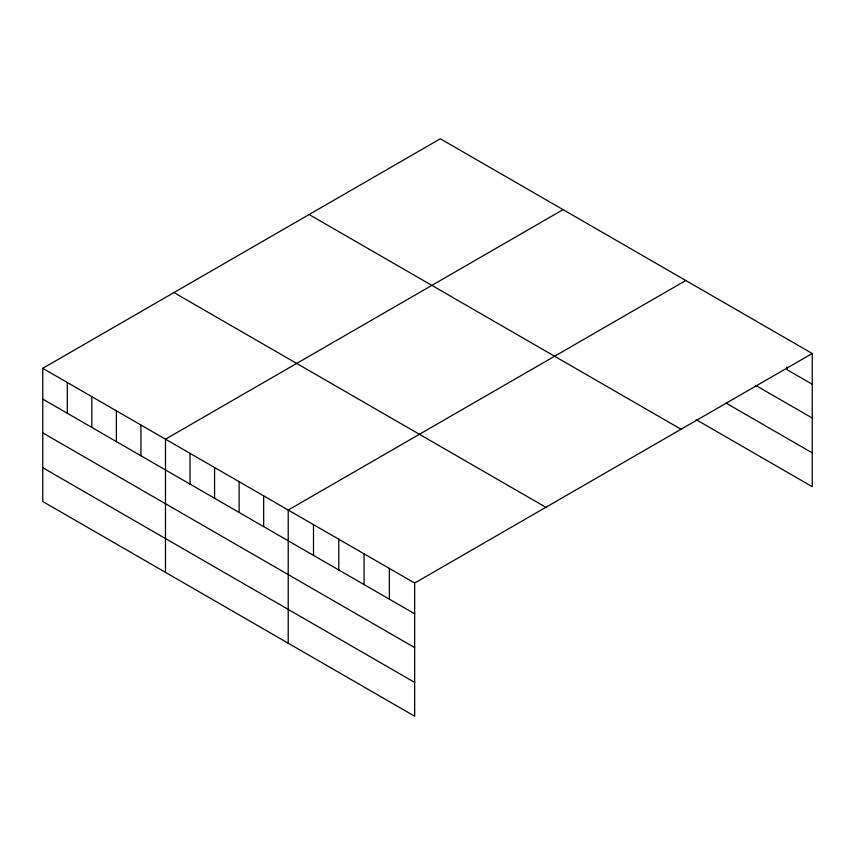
<?xml version="1.0" encoding="UTF-8"?>
<svg xmlns="http://www.w3.org/2000/svg" width="855" height="855" viewBox="0 0 855 855"><rect width="100%" height="100%" fill="white"/><g stroke="black" fill="none" stroke-linecap="round" stroke-linejoin="round"><path stroke-width="1.28" d="M812.25 353.5L414.664 583.046L414.664 716.223L42.75 501.5L42.75 368.323L440.336 138.777L812.25 353.5L812.25 486.677L696.141 419.645M563.071 209.635L165.485 439.181L165.485 572.358M685.795 280.493L288.21 510.04L288.21 643.217M812.25 384.248L786.963 369.649L786.963 367.084M755.927 385.53L812.25 418.052M726.034 403.1L812.25 452.872M309.136 214.53L681.05 429.253M173.95 292.57L545.864 507.293M42.75 368.323L414.664 583.046M42.75 399.082L414.664 613.794M42.75 432.876L414.664 647.598M42.75 467.706L414.664 682.418M389.367 568.447L389.367 599.195M364.08 553.848L364.08 584.596M338.794 539.238L338.794 569.996M313.496 524.639L313.496 555.397M263.661 495.868L263.661 526.627M239.122 481.696L239.122 512.455M214.573 467.525L214.573 498.283M190.024 453.353L190.024 484.112M140.936 425.01L140.936 455.768M116.387 410.838L116.387 441.597M91.838 396.667L91.838 427.425M67.299 382.495L67.299 413.254"/></g></svg>
